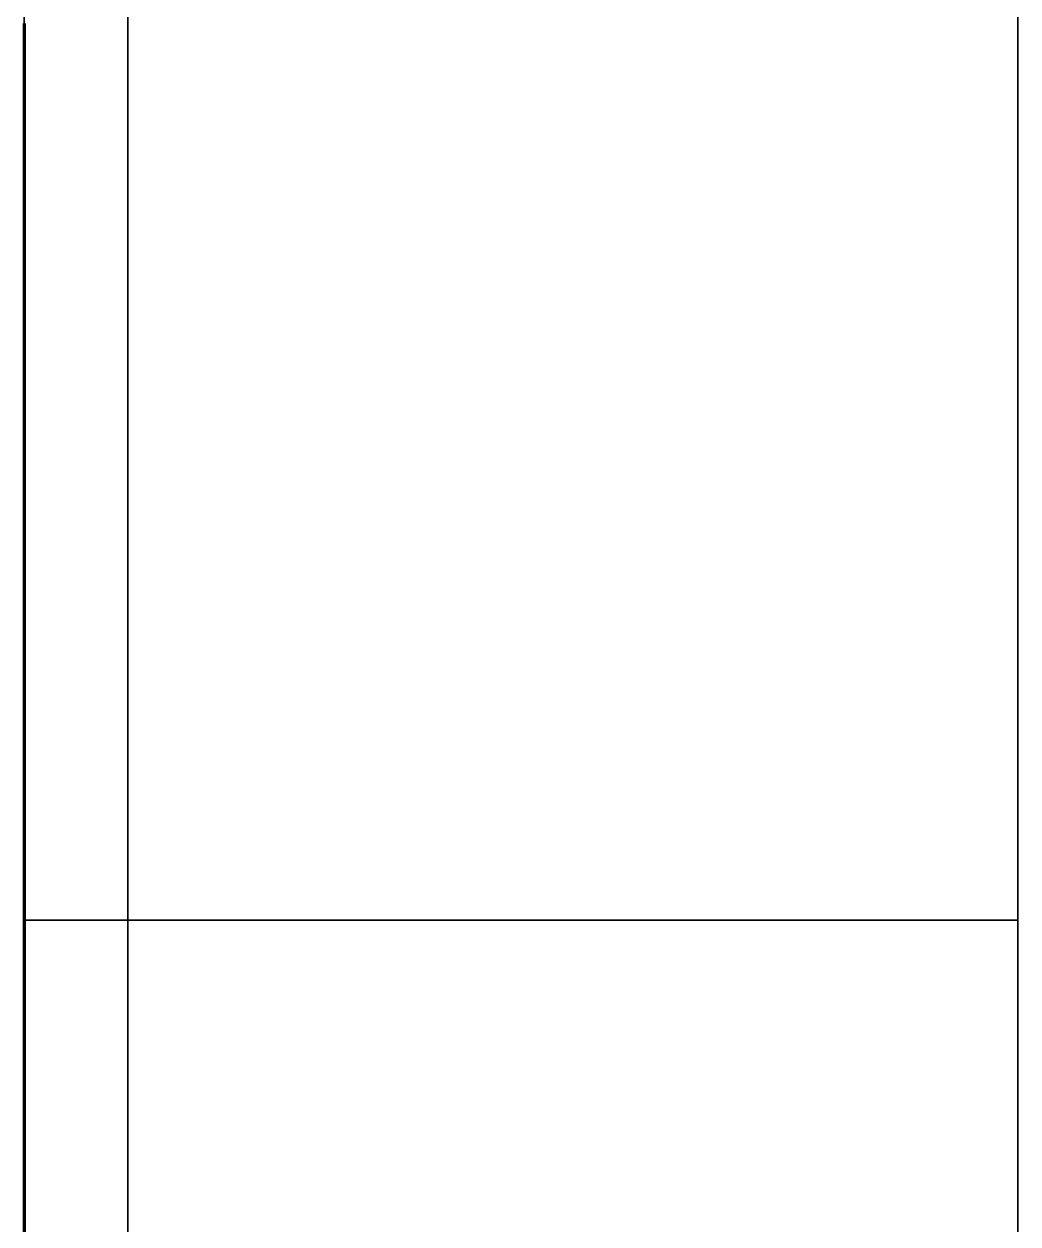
# Model space of a CAD drawing. Header units: millimetres. Extents: x 0 to 2382, y 0 to 420.
# Drawn here: x 181.6 to 184.475, y 112.092 to 115.563 of the extents above; entities that cross this region are included whole.
import ezdxf

# ---------------------------------------------------------------- set-up
doc = ezdxf.new("R2010")
doc.units = ezdxf.units.MM
doc.linetypes.add('IRAM-E-TRAZOS', pattern=[5, 4, -1])
doc.layers.add('01-VISIBLE', color=7, linetype='CONTINUOUS', lineweight=70)
doc.layers.add('02-OCULTA', color=4, linetype='IRAM-E-TRAZOS', lineweight=35)

msp = doc.modelspace()

# ---------------------------------------------------------------- linework, layer by layer
at = {"layer": '01-VISIBLE'}
msp.add_lwpolyline([(181.6, 115.5639), (181.6, 115.5138), (181.6, 115.4637), (181.6, 115.4135), (181.6, 115.3634), (181.6, 115.3133), (181.6, 115.2632), (181.6, 115.213), (181.6, 115.1629), (181.6, 115.1128), (181.6, 115.0627), (181.6, 115.0125), (181.6, 114.9624), (181.6, 114.9123), (181.6, 114.8622), (181.6, 114.812), (181.6, 114.7619), (181.6, 114.7118), (181.6, 114.6617), (181.6, 114.6115), (181.6, 114.5614), (181.6, 114.5113), (181.6, 114.4612), (181.6, 114.411), (181.6, 114.3609), (181.6, 114.3108), (181.6, 114.2607), (181.6, 114.2105), (181.6, 114.1604), (181.6, 114.1103), (181.6, 114.0602), (181.6, 114.01), (181.6, 113.9599), (181.6, 113.9098), (181.6, 113.8596), (181.6, 113.8095), (181.6, 113.7594), (181.6, 113.7093), (181.6, 113.6591), (181.6, 113.609), (181.6, 113.5589), (181.6, 113.5088), (181.6, 113.4586), (181.6, 113.4085), (181.6, 113.3584), (181.6, 113.3083), (181.6, 113.2581), (181.6, 113.208), (181.6, 113.1579), (181.6, 113.1078), (181.6, 113.0576), (181.6, 113.0075), (181.6, 112.9574), (181.6, 112.9073), (181.6, 112.8571), (181.6, 112.807), (181.6, 112.7569), (181.6, 112.7068), (181.6, 112.6566), (181.6, 112.6065), (181.6, 112.5564), (181.6, 112.5063), (181.6, 112.4561), (181.6, 112.406), (181.6, 112.3559), (181.6, 112.3058), (181.6, 112.2556), (181.6, 112.2055), (181.6, 112.1554), (181.6, 112.1053), (181.6, 112.0551)], dxfattribs=at)
at = {"layer": '02-OCULTA'}
msp.add_line((181.6, 112.97), (184.475, 112.97), dxfattribs=at)
for points in [[(181.6, 112.088), (181.6, 112.16), (181.6, 112.232), (181.6, 112.304), (181.6, 112.376), (181.6, 112.448), (181.6, 112.52), (181.6, 112.592), (181.6, 112.664), (181.6, 112.736), (181.6, 112.808), (181.6, 112.88), (181.6, 112.952), (181.6, 113.024), (181.6, 113.096), (181.6, 113.168), (181.6, 113.24), (181.6, 113.312), (181.6, 113.384), (181.6, 113.456), (181.6, 113.528), (181.6, 113.6), (181.6, 113.672), (181.6, 113.744), (181.6, 113.816), (181.6, 113.888), (181.6, 113.96), (181.6, 114.032), (181.6, 114.104), (181.6, 114.176), (181.6, 114.248), (181.6, 114.32), (181.6, 114.392), (181.6, 114.464), (181.6, 114.536), (181.6, 114.608), (181.6, 114.68), (181.6, 114.752), (181.6, 114.824), (181.6, 114.896), (181.6, 114.968), (181.6, 115.04), (181.6, 115.112), (181.6, 115.184), (181.6, 115.256), (181.6, 115.328), (181.6, 115.4), (181.6, 115.472), (181.6, 115.544), (181.6, 115.616)], [(181.6, 112), (181.6, 112.1), (181.6, 112.2), (181.6, 112.3), (181.6, 112.4), (181.6, 112.5), (181.6, 112.6), (181.6, 112.7), (181.6, 112.8), (181.6, 112.9), (181.6, 113), (181.6, 113.1), (181.6, 113.2), (181.6, 113.3), (181.6, 113.4), (181.6, 113.5), (181.6, 113.6), (181.6, 113.7), (181.6, 113.8), (181.6, 113.9), (181.6, 114), (181.6, 114.1), (181.6, 114.2), (181.6, 114.3), (181.6, 114.4), (181.6, 114.5), (181.6, 114.6), (181.6, 114.7), (181.6, 114.8), (181.6, 114.9), (181.6, 115), (181.6, 115.1), (181.6, 115.2), (181.6, 115.3), (181.6, 115.4), (181.6, 115.5), (181.6, 115.6)], [(181.9, 112.088), (181.9, 112.16), (181.9, 112.232), (181.9, 112.304), (181.9, 112.376), (181.9, 112.448), (181.9, 112.52), (181.9, 112.592), (181.9, 112.664), (181.9, 112.736), (181.9, 112.808), (181.9, 112.88), (181.9, 112.952), (181.9, 113.024), (181.9, 113.096), (181.9, 113.168), (181.9, 113.24), (181.9, 113.312), (181.9, 113.384), (181.9, 113.456), (181.9, 113.528), (181.9, 113.6), (181.9, 113.672), (181.9, 113.744), (181.9, 113.816), (181.9, 113.888), (181.9, 113.96), (181.9, 114.032), (181.9, 114.104), (181.9, 114.176), (181.9, 114.248), (181.9, 114.32), (181.9, 114.392), (181.9, 114.464), (181.9, 114.536), (181.9, 114.608), (181.9, 114.68), (181.9, 114.752), (181.9, 114.824), (181.9, 114.896), (181.9, 114.968), (181.9, 115.04), (181.9, 115.112), (181.9, 115.184), (181.9, 115.256), (181.9, 115.328), (181.9, 115.4), (181.9, 115.472), (181.9, 115.544), (181.9, 115.616)], [(181.9, 112.059), (181.9, 112.13), (181.9, 112.201), (181.9, 112.272), (181.9, 112.343), (181.9, 112.414), (181.9, 112.485), (181.9, 112.556), (181.9, 112.627), (181.9, 112.698), (181.9, 112.769), (181.9, 112.84), (181.9, 112.911), (181.9, 112.982), (181.9, 113.053), (181.9, 113.124), (181.9, 113.195), (181.9, 113.266), (181.9, 113.337), (181.9, 113.408), (181.9, 113.479), (181.9, 113.55), (181.9, 113.621), (181.9, 113.692), (181.9, 113.763), (181.9, 113.834), (181.9, 113.905), (181.9, 113.976), (181.9, 114.047), (181.9, 114.118), (181.9, 114.189), (181.9, 114.26), (181.9, 114.331), (181.9, 114.402), (181.9, 114.473), (181.9, 114.544), (181.9, 114.615), (181.9, 114.686), (181.9, 114.757), (181.9, 114.828), (181.9, 114.899), (181.9, 114.97), (181.9, 115.041), (181.9, 115.112), (181.9, 115.183), (181.9, 115.254), (181.9, 115.325), (181.9, 115.396), (181.9, 115.467), (181.9, 115.538), (181.9, 115.609)], [(181.9, 115.6), (181.9, 115.55), (181.9, 115.5), (181.9, 115.45), (181.9, 115.4), (181.9, 115.35), (181.9, 115.3), (181.9, 115.25), (181.9, 115.2), (181.9, 115.15), (181.9, 115.1), (181.9, 115.05), (181.9, 115), (181.9, 114.95), (181.9, 114.9), (181.9, 114.85), (181.9, 114.8), (181.9, 114.75), (181.9, 114.7), (181.9, 114.65), (181.9, 114.6), (181.9, 114.55), (181.9, 114.5), (181.9, 114.45), (181.9, 114.4), (181.9, 114.35), (181.9, 114.3), (181.9, 114.25), (181.9, 114.2), (181.9, 114.15), (181.9, 114.1), (181.9, 114.05), (181.9, 114), (181.9, 113.95), (181.9, 113.9), (181.9, 113.85), (181.9, 113.8), (181.9, 113.75), (181.9, 113.7), (181.9, 113.65), (181.9, 113.6), (181.9, 113.55), (181.9, 113.5), (181.9, 113.45), (181.9, 113.4), (181.9, 113.35), (181.9, 113.3), (181.9, 113.25), (181.9, 113.2), (181.9, 113.15), (181.9, 113.1), (181.9, 113.05), (181.9, 113), (181.9, 112.95), (181.9, 112.9), (181.9, 112.85), (181.9, 112.8), (181.9, 112.75), (181.9, 112.7), (181.9, 112.65), (181.9, 112.6), (181.9, 112.55), (181.9, 112.5), (181.9, 112.45), (181.9, 112.4), (181.9, 112.35), (181.9, 112.3), (181.9, 112.25), (181.9, 112.2), (181.9, 112.15), (181.9, 112.1), (181.9, 112.05)], [(184.475, 112.059), (184.475, 112.13), (184.475, 112.201), (184.475, 112.272), (184.475, 112.343), (184.475, 112.414), (184.475, 112.485), (184.475, 112.556), (184.475, 112.627), (184.475, 112.698), (184.475, 112.769), (184.475, 112.84), (184.475, 112.911), (184.475, 112.982), (184.475, 113.053), (184.475, 113.124), (184.475, 113.195), (184.475, 113.266), (184.475, 113.337), (184.475, 113.408), (184.475, 113.479), (184.475, 113.55), (184.475, 113.621), (184.475, 113.692), (184.475, 113.763), (184.475, 113.834), (184.475, 113.905), (184.475, 113.976), (184.475, 114.047), (184.475, 114.118), (184.475, 114.189), (184.475, 114.26), (184.475, 114.331), (184.475, 114.402), (184.475, 114.473), (184.475, 114.544), (184.475, 114.615), (184.475, 114.686), (184.475, 114.757), (184.475, 114.828), (184.475, 114.899), (184.475, 114.97), (184.475, 115.041), (184.475, 115.112), (184.475, 115.183), (184.475, 115.254), (184.475, 115.325), (184.475, 115.396), (184.475, 115.467), (184.475, 115.538), (184.475, 115.609)], [(184.475, 115.6), (184.475, 115.55), (184.475, 115.5), (184.475, 115.45), (184.475, 115.4), (184.475, 115.35), (184.475, 115.3), (184.475, 115.25), (184.475, 115.2), (184.475, 115.15), (184.475, 115.1), (184.475, 115.05), (184.475, 115), (184.475, 114.95), (184.475, 114.9), (184.475, 114.85), (184.475, 114.8), (184.475, 114.75), (184.475, 114.7), (184.475, 114.65), (184.475, 114.6), (184.475, 114.55), (184.475, 114.5), (184.475, 114.45), (184.475, 114.4), (184.475, 114.35), (184.475, 114.3), (184.475, 114.25), (184.475, 114.2), (184.475, 114.15), (184.475, 114.1), (184.475, 114.05), (184.475, 114), (184.475, 113.95), (184.475, 113.9), (184.475, 113.85), (184.475, 113.8), (184.475, 113.75), (184.475, 113.7), (184.475, 113.65), (184.475, 113.6), (184.475, 113.55), (184.475, 113.5), (184.475, 113.45), (184.475, 113.4), (184.475, 113.35), (184.475, 113.3), (184.475, 113.25), (184.475, 113.2), (184.475, 113.15), (184.475, 113.1), (184.475, 113.05), (184.475, 113), (184.475, 112.95), (184.475, 112.9), (184.475, 112.85), (184.475, 112.8), (184.475, 112.75), (184.475, 112.7), (184.475, 112.65), (184.475, 112.6), (184.475, 112.55), (184.475, 112.5), (184.475, 112.45), (184.475, 112.4), (184.475, 112.35), (184.475, 112.3), (184.475, 112.25), (184.475, 112.2), (184.475, 112.15), (184.475, 112.1), (184.475, 112.05)], [(181.6, 115.5693), (181.6, 115.5192), (181.6, 115.469), (181.6, 115.4188), (181.6, 115.3686), (181.6, 115.3185), (181.6, 115.2683), (181.6, 115.2181), (181.6, 115.1679), (181.6, 115.1178), (181.6, 115.0676), (181.6, 115.0174), (181.6, 114.9672), (181.6, 114.9171), (181.6, 114.8669), (181.6, 114.8167), (181.6, 114.7666), (181.6, 114.7164), (181.6, 114.6662), (181.6, 114.616), (181.6, 114.5659), (181.6, 114.5157), (181.6, 114.4655), (181.6, 114.4153), (181.6, 114.3652), (181.6, 114.315), (181.6, 114.2648), (181.6, 114.2146), (181.6, 114.1645), (181.6, 114.1143), (181.6, 114.0641), (181.6, 114.0139), (181.6, 113.9638), (181.6, 113.9136), (181.6, 113.8634), (181.6, 113.8132), (181.6, 113.7631), (181.6, 113.7129), (181.6, 113.6627), (181.6, 113.6125), (181.6, 113.5624), (181.6, 113.5122), (181.6, 113.462), (181.6, 113.4118), (181.6, 113.3617), (181.6, 113.3115), (181.6, 113.2613), (181.6, 113.2111), (181.6, 113.161), (181.6, 113.1108), (181.6, 113.0606), (181.6, 113.0105), (181.6, 112.9603), (181.6, 112.9101), (181.6, 112.8599), (181.6, 112.8098), (181.6, 112.7596), (181.6, 112.7094), (181.6, 112.6592), (181.6, 112.6091), (181.6, 112.5589), (181.6, 112.5087), (181.6, 112.4585), (181.6, 112.4084), (181.6, 112.3582), (181.6, 112.308), (181.6, 112.2578), (181.6, 112.2077), (181.6, 112.1575), (181.6, 112.1073), (181.6, 112.0571)], [(181.9, 115.5693), (181.9, 115.5192), (181.9, 115.469), (181.9, 115.4188), (181.9, 115.3686), (181.9, 115.3185), (181.9, 115.2683), (181.9, 115.2181), (181.9, 115.1679), (181.9, 115.1178), (181.9, 115.0676), (181.9, 115.0174), (181.9, 114.9672), (181.9, 114.9171), (181.9, 114.8669), (181.9, 114.8167), (181.9, 114.7666), (181.9, 114.7164), (181.9, 114.6662), (181.9, 114.616), (181.9, 114.5659), (181.9, 114.5157), (181.9, 114.4655), (181.9, 114.4153), (181.9, 114.3652), (181.9, 114.315), (181.9, 114.2648), (181.9, 114.2146), (181.9, 114.1645), (181.9, 114.1143), (181.9, 114.0641), (181.9, 114.0139), (181.9, 113.9638), (181.9, 113.9136), (181.9, 113.8634), (181.9, 113.8132), (181.9, 113.7631), (181.9, 113.7129), (181.9, 113.6627), (181.9, 113.6125), (181.9, 113.5624), (181.9, 113.5122), (181.9, 113.462), (181.9, 113.4118), (181.9, 113.3617), (181.9, 113.3115), (181.9, 113.2613), (181.9, 113.2111), (181.9, 113.161), (181.9, 113.1108), (181.9, 113.0606), (181.9, 113.0105), (181.9, 112.9603), (181.9, 112.9101), (181.9, 112.8599), (181.9, 112.8098), (181.9, 112.7596), (181.9, 112.7094), (181.9, 112.6592), (181.9, 112.6091), (181.9, 112.5589), (181.9, 112.5087), (181.9, 112.4585), (181.9, 112.4084), (181.9, 112.3582), (181.9, 112.308), (181.9, 112.2578), (181.9, 112.2077), (181.9, 112.1575), (181.9, 112.1073), (181.9, 112.0571)], [(181.6, 112.0639), (181.6, 112.1142), (181.6, 112.1646), (181.6, 112.2149), (181.6, 112.2653), (181.6, 112.3156), (181.6, 112.3659), (181.6, 112.4163), (181.6, 112.4666), (181.6, 112.5169), (181.6, 112.5673), (181.6, 112.6176), (181.6, 112.668), (181.6, 112.7183), (181.6, 112.7686), (181.6, 112.819), (181.6, 112.8693), (181.6, 112.9197), (181.6, 112.97)], [(181.6, 112.97), (181.6, 112.9197), (181.6, 112.8693), (181.6, 112.819), (181.6, 112.7686), (181.6, 112.7183), (181.6, 112.668), (181.6, 112.6176), (181.6, 112.5673), (181.6, 112.5169), (181.6, 112.4666), (181.6, 112.4163), (181.6, 112.3659), (181.6, 112.3156), (181.6, 112.2653), (181.6, 112.2149), (181.6, 112.1646), (181.6, 112.1142), (181.6, 112.0639)], [(184.475, 112.0639), (184.475, 112.1142), (184.475, 112.1646), (184.475, 112.2149), (184.475, 112.2653), (184.475, 112.3156), (184.475, 112.3659), (184.475, 112.4163), (184.475, 112.4666), (184.475, 112.5169), (184.475, 112.5673), (184.475, 112.6176), (184.475, 112.668), (184.475, 112.7183), (184.475, 112.7686), (184.475, 112.819), (184.475, 112.8693), (184.475, 112.9197), (184.475, 112.97)], [(184.475, 112.97), (184.475, 112.9197), (184.475, 112.8693), (184.475, 112.819), (184.475, 112.7686), (184.475, 112.7183), (184.475, 112.668), (184.475, 112.6176), (184.475, 112.5673), (184.475, 112.5169), (184.475, 112.4666), (184.475, 112.4163), (184.475, 112.3659), (184.475, 112.3156), (184.475, 112.2653), (184.475, 112.2149), (184.475, 112.1646), (184.475, 112.1142), (184.475, 112.0639)]]:
    msp.add_lwpolyline(points, dxfattribs=at)

doc.saveas('drawing.dxf')
